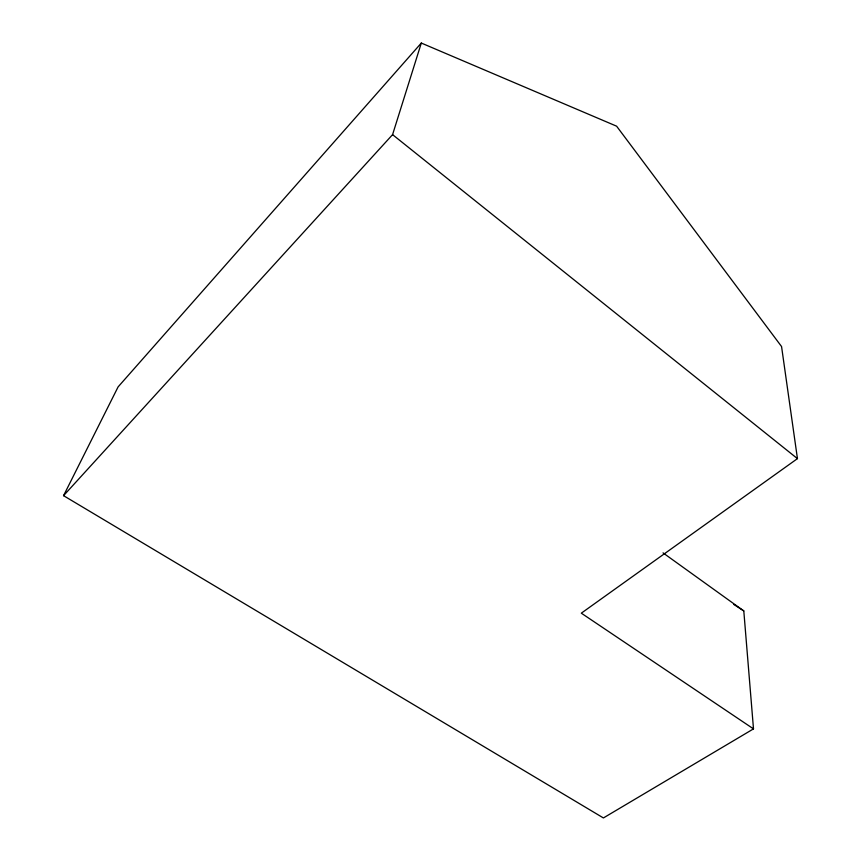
<?xml version="1.0" encoding="UTF-8"?>
<svg xmlns="http://www.w3.org/2000/svg" width="861" height="861" viewBox="0 0 861 861"><rect width="100%" height="100%" fill="white"/><g stroke="black" fill="none" stroke-linecap="round" stroke-linejoin="round"><path stroke-width="1.29" d="M63.553 495.667L392.573 134.639L421.309 43.05L616.605 126.18L781.562 346.542L797.447 458.633L581.315 613.172L753.493 728.88L603.41 817.95L63.553 495.667L118.097 386.901L421.309 43.05M733.755 604.433L743.796 610.923L753.493 728.88M663.035 552.88L743.796 610.923M392.573 134.639L797.447 458.633"/></g></svg>
